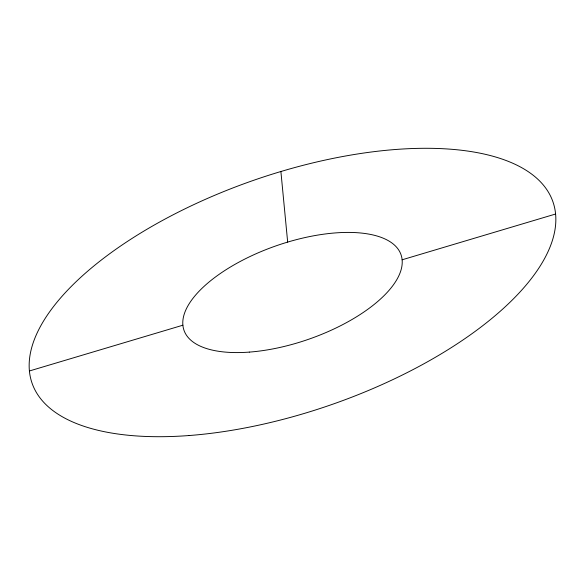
<?xml version="1.0" encoding="UTF-8"?>
<svg xmlns="http://www.w3.org/2000/svg" width="585" height="585" viewBox="0 0 585 585"><rect width="100%" height="100%" fill="white"/><g stroke="black" fill="none" stroke-linecap="round" stroke-linejoin="round"><path stroke-width="0.88" d="M29.411 370.978L182.878 325.202M402.122 259.798L555.589 214.022M280.895 171.515L287.666 242.088M249.298 352.104A114.909 49.469 -19.2 0 0 401.456 256.128A114.909 49.469 -19.2 0 0 226.753 269.268A114.909 49.469 -19.2 0 0 249.298 352.104M188.809 435.554A275.776 118.726 -19.2 0 0 553.988 205.203A275.776 118.726 -19.2 0 0 134.704 236.742A275.776 118.726 -19.2 0 0 188.809 435.554"/></g></svg>
